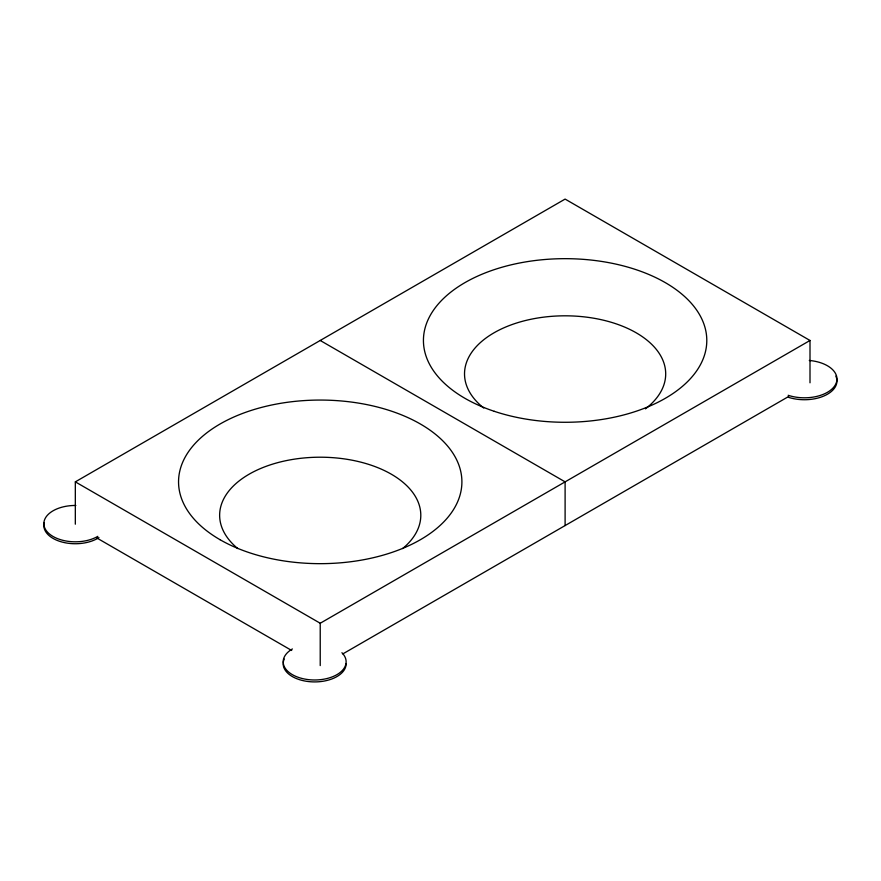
<?xml version="1.0" encoding="UTF-8"?>
<svg xmlns="http://www.w3.org/2000/svg" width="881" height="881" viewBox="0 0 881 881"><rect width="100%" height="100%" fill="white"/><g stroke="black" fill="none" stroke-linecap="round" stroke-linejoin="round"><path stroke-width="1.32" d="M75.326 524.195L75.326 481.863L565.106 199.084L810.002 340.473L810.002 382.806M75.326 481.863L320.221 623.252L810.002 340.473M342.808 653.911L788.605 396.527M320.221 340.473L565.106 481.863L565.106 525.561M96.723 537.917L291.688 650.475M320.221 623.252L320.221 665.584M98.936 537.586A31.485 18.182 0 0 1 62.066 542.046A31.485 18.182 0 0 1 44.182 522.896M346.134 663.734A31.485 18.182 0 0 1 314.649 681.916A31.485 18.182 0 0 1 283.164 663.734M283.242 662.556A31.485 18.182 0 0 1 284.244 659.032M835.838 376.099A32.509 18.765 0 0 1 824.231 395.855A32.509 18.765 0 0 1 788.187 397.221M809.287 360.472A32.509 18.765 0 0 1 835.122 385.239A32.509 18.765 0 0 1 788.187 395.294M97.813 536.353A31.485 18.182 0 0 1 46.208 530.538A31.485 18.182 0 0 1 75.843 505.463M341.916 652.722A31.485 18.182 0 0 1 332.71 676.696A31.485 18.182 0 0 1 290.532 673.491A31.485 18.182 0 0 1 292.393 648.956M483.724 408.024A100.588 58.08 0 0 1 498.239 330.507A100.588 58.08 0 0 1 633.285 331.19A100.588 58.08 0 0 1 645.454 408.839M237.804 548.577A100.588 58.08 0 0 1 253.354 471.897A100.588 58.08 0 0 1 387.089 471.897A100.588 58.08 0 0 1 402.628 548.577M494.274 411.317A141.676 81.801 0 0 0 706.793 340.473A141.676 81.801 0 0 0 494.274 269.63A141.676 81.801 0 0 0 494.274 411.317M220.041 539.701A141.676 81.801 0 0 0 457.074 503.029A141.676 81.801 0 0 0 283.55 402.848A141.676 81.801 0 0 0 220.041 539.701"/></g></svg>
